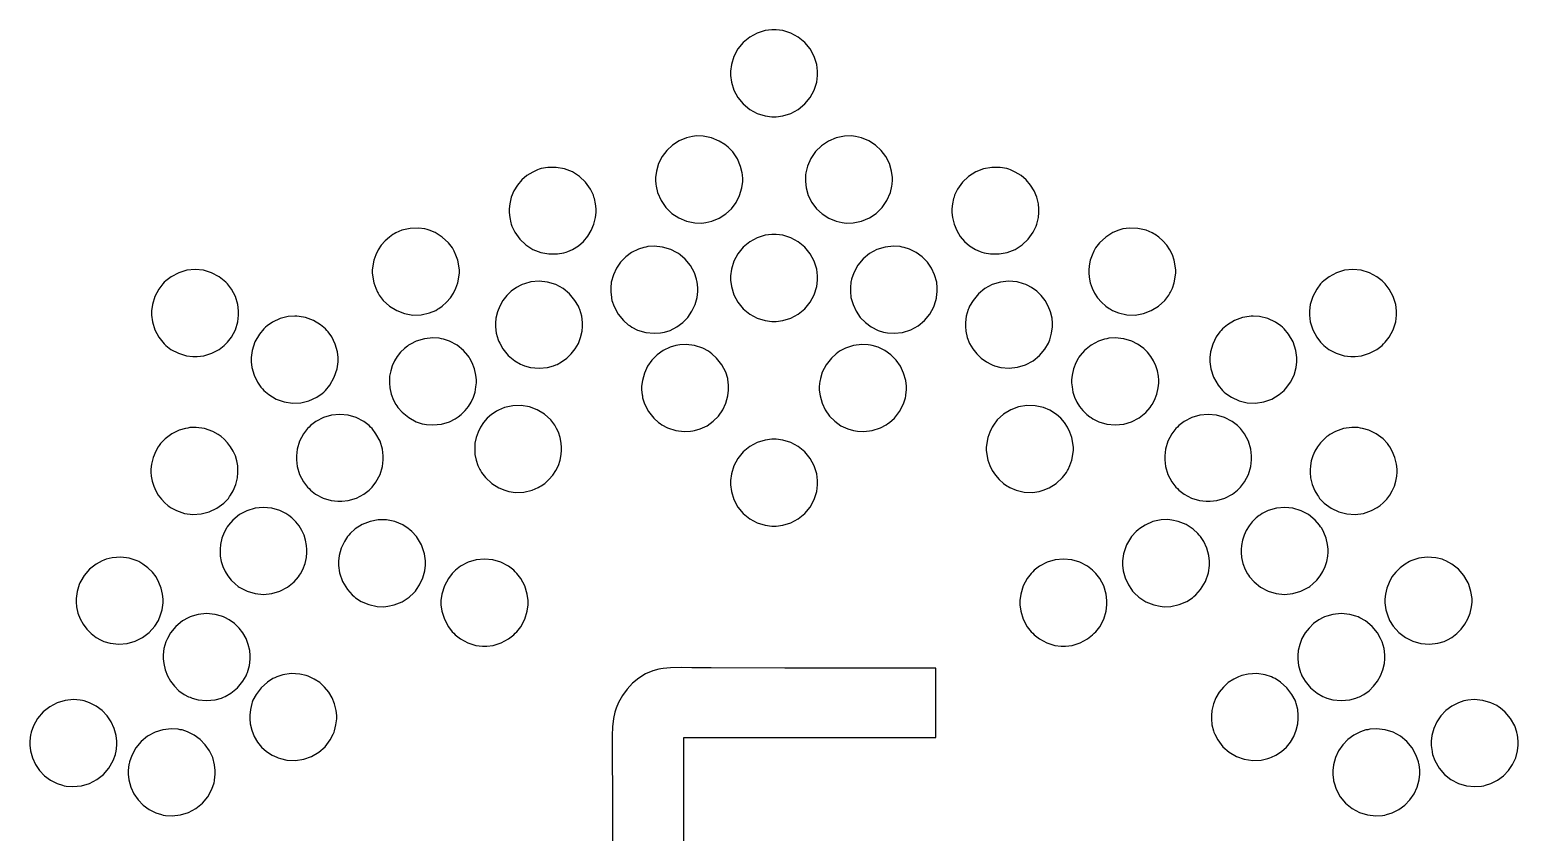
# Model space of a CAD drawing. Header units: millimetres. Extents: x 0 to 454, y 0 to 237.
# Drawn here: x 251.86 to 261.98, y 94.07 to 99.53 of the extents above; entities that cross this region are included whole.
import ezdxf

# ---------------------------------------------------------------- set-up
doc = ezdxf.new("R2010")
doc.units = ezdxf.units.MM
doc.header["$MEASUREMENT"] = 0
doc.layers.add('ENGRAVE', color=3, linetype='Continuous')

msp = doc.modelspace()

# ---------------------------------------------------------------- linework, layer by layer
at = {"layer": 'ENGRAVE'}
for points in [[(256.916, 98.936), (256.931, 98.936), (256.975, 98.942), (257.031, 98.959), (257.081, 98.986), (257.125, 99.023), (257.161, 99.066), (257.188, 99.116), (257.206, 99.172), (257.212, 99.217), (257.212, 99.232), (257.212, 99.246), (257.206, 99.291), (257.188, 99.346), (257.161, 99.397), (257.125, 99.44), (257.081, 99.476), (257.031, 99.504), (256.975, 99.521), (256.931, 99.527), (256.916, 99.527), (256.901, 99.527), (256.856, 99.521), (256.801, 99.504), (256.751, 99.476), (256.707, 99.44), (256.671, 99.397), (256.643, 99.346), (256.626, 99.291), (256.62, 99.246), (256.62, 99.232), (256.62, 99.217), (256.626, 99.172), (256.643, 99.116), (256.671, 99.066), (256.707, 99.023), (256.751, 98.986), (256.801, 98.959), (256.856, 98.942), (256.901, 98.936), (256.916, 98.936)], [(256.438, 98.215), (256.452, 98.216), (256.493, 98.226), (256.543, 98.246), (256.588, 98.275), (256.627, 98.311), (256.659, 98.353), (256.682, 98.401), (256.697, 98.453), (256.703, 98.495), (256.703, 98.509), (256.703, 98.517), (256.701, 98.538), (256.701, 98.54), (256.7, 98.555), (256.689, 98.597), (256.667, 98.65), (256.635, 98.698), (256.604, 98.73), (256.593, 98.739), (256.582, 98.748), (256.544, 98.771), (256.491, 98.793), (256.434, 98.804), (256.391, 98.805), (256.376, 98.803), (256.362, 98.802), (256.321, 98.792), (256.271, 98.772), (256.226, 98.743), (256.187, 98.707), (256.155, 98.665), (256.131, 98.617), (256.116, 98.565), (256.111, 98.523), (256.111, 98.509), (256.111, 98.501), (256.113, 98.481), (256.113, 98.478), (256.114, 98.463), (256.125, 98.42), (256.148, 98.366), (256.18, 98.319), (256.221, 98.279), (256.268, 98.248), (256.321, 98.226), (256.378, 98.215), (256.423, 98.213), (256.438, 98.215)], [(257.131, 98.54), (257.131, 98.538), (257.129, 98.516), (257.129, 98.509), (257.129, 98.495), (257.134, 98.453), (257.149, 98.401), (257.173, 98.353), (257.205, 98.311), (257.244, 98.275), (257.289, 98.246), (257.339, 98.226), (257.38, 98.216), (257.394, 98.215), (257.409, 98.213), (257.454, 98.215), (257.511, 98.226), (257.564, 98.248), (257.611, 98.279), (257.651, 98.319), (257.684, 98.366), (257.707, 98.42), (257.718, 98.463), (257.719, 98.478), (257.719, 98.481), (257.721, 98.502), (257.721, 98.509), (257.721, 98.523), (257.715, 98.565), (257.7, 98.617), (257.677, 98.665), (257.645, 98.707), (257.606, 98.743), (257.561, 98.772), (257.511, 98.792), (257.47, 98.802), (257.456, 98.803), (257.441, 98.805), (257.396, 98.804), (257.339, 98.792), (257.286, 98.77), (257.239, 98.739), (257.199, 98.699), (257.166, 98.652), (257.143, 98.599), (257.133, 98.555), (257.131, 98.54)], [(255.32, 98.579), (255.308, 98.575), (255.276, 98.56), (255.236, 98.536), (255.201, 98.506), (255.172, 98.471), (255.148, 98.432), (255.13, 98.39), (255.119, 98.345), (255.115, 98.309), (255.115, 98.298), (255.115, 98.286), (255.119, 98.251), (255.127, 98.214), (255.13, 98.206), (255.134, 98.192), (255.154, 98.151), (255.188, 98.104), (255.229, 98.065), (255.277, 98.034), (255.33, 98.013), (255.386, 98.003), (255.444, 98.004), (255.488, 98.012), (255.503, 98.016), (255.514, 98.02), (255.546, 98.034), (255.586, 98.059), (255.621, 98.089), (255.651, 98.124), (255.674, 98.162), (255.692, 98.205), (255.703, 98.25), (255.707, 98.286), (255.707, 98.298), (255.707, 98.309), (255.703, 98.344), (255.695, 98.381), (255.692, 98.389), (255.688, 98.403), (255.668, 98.444), (255.635, 98.491), (255.593, 98.53), (255.545, 98.561), (255.492, 98.581), (255.436, 98.592), (255.378, 98.591), (255.334, 98.583), (255.32, 98.579)], [(258.329, 98.016), (258.344, 98.012), (258.388, 98.004), (258.446, 98.003), (258.502, 98.013), (258.555, 98.034), (258.603, 98.065), (258.644, 98.104), (258.678, 98.151), (258.697, 98.192), (258.702, 98.206), (258.704, 98.214), (258.713, 98.251), (258.717, 98.286), (258.717, 98.298), (258.717, 98.309), (258.713, 98.345), (258.702, 98.39), (258.684, 98.432), (258.66, 98.471), (258.631, 98.506), (258.596, 98.536), (258.556, 98.56), (258.523, 98.575), (258.512, 98.579), (258.498, 98.583), (258.454, 98.591), (258.396, 98.592), (258.339, 98.581), (258.287, 98.561), (258.239, 98.53), (258.197, 98.491), (258.164, 98.444), (258.144, 98.403), (258.14, 98.389), (258.137, 98.381), (258.129, 98.344), (258.125, 98.309), (258.125, 98.297), (258.125, 98.285), (258.129, 98.25), (258.14, 98.205), (258.158, 98.162), (258.181, 98.123), (258.211, 98.089), (258.246, 98.059), (258.286, 98.034), (258.318, 98.02), (258.329, 98.016)], [(254.629, 97.627), (254.637, 97.632), (254.661, 97.649), (254.69, 97.675), (254.716, 97.704), (254.737, 97.736), (254.754, 97.77), (254.766, 97.807), (254.774, 97.845), (254.777, 97.874), (254.777, 97.884), (254.777, 97.893), (254.774, 97.922), (254.767, 97.96), (254.754, 97.996), (254.742, 98.023), (254.737, 98.031), (254.73, 98.044), (254.703, 98.079), (254.661, 98.118), (254.612, 98.148), (254.571, 98.165), (254.557, 98.169), (254.543, 98.173), (254.5, 98.179), (254.442, 98.177), (254.386, 98.164), (254.346, 98.147), (254.333, 98.14), (254.325, 98.135), (254.301, 98.118), (254.272, 98.092), (254.246, 98.063), (254.225, 98.031), (254.208, 97.997), (254.196, 97.96), (254.188, 97.922), (254.185, 97.893), (254.185, 97.883), (254.185, 97.874), (254.188, 97.845), (254.195, 97.807), (254.208, 97.77), (254.22, 97.744), (254.225, 97.736), (254.232, 97.723), (254.26, 97.687), (254.303, 97.648), (254.351, 97.618), (254.405, 97.598), (254.461, 97.588), (254.518, 97.59), (254.574, 97.603), (254.616, 97.62), (254.629, 97.627)], [(259.203, 97.627), (259.216, 97.62), (259.258, 97.603), (259.314, 97.59), (259.371, 97.588), (259.427, 97.598), (259.481, 97.618), (259.529, 97.648), (259.572, 97.687), (259.6, 97.723), (259.607, 97.736), (259.612, 97.744), (259.624, 97.77), (259.637, 97.807), (259.644, 97.845), (259.647, 97.874), (259.647, 97.883), (259.647, 97.893), (259.644, 97.922), (259.636, 97.96), (259.624, 97.997), (259.607, 98.031), (259.586, 98.063), (259.56, 98.092), (259.531, 98.118), (259.507, 98.135), (259.499, 98.14), (259.486, 98.147), (259.445, 98.164), (259.389, 98.177), (259.332, 98.179), (259.288, 98.173), (259.274, 98.169), (259.26, 98.165), (259.22, 98.148), (259.171, 98.118), (259.129, 98.079), (259.102, 98.044), (259.095, 98.031), (259.09, 98.023), (259.078, 97.996), (259.065, 97.96), (259.058, 97.922), (259.055, 97.893), (259.055, 97.884), (259.055, 97.874), (259.058, 97.845), (259.065, 97.807), (259.078, 97.77), (259.095, 97.736), (259.116, 97.704), (259.142, 97.675), (259.171, 97.649), (259.195, 97.632), (259.203, 97.627)], [(255.937, 97.514), (255.949, 97.506), (255.989, 97.486), (256.044, 97.47), (256.101, 97.464), (256.145, 97.467), (256.159, 97.47), (256.172, 97.472), (256.209, 97.484), (256.255, 97.507), (256.295, 97.537), (256.33, 97.572), (256.358, 97.614), (256.38, 97.659), (256.393, 97.708), (256.397, 97.747), (256.397, 97.759), (256.397, 97.774), (256.393, 97.813), (256.392, 97.818), (256.389, 97.832), (256.375, 97.874), (256.348, 97.924), (256.311, 97.969), (256.278, 97.998), (256.266, 98.006), (256.254, 98.014), (256.214, 98.033), (256.159, 98.05), (256.102, 98.056), (256.058, 98.053), (256.044, 98.05), (256.031, 98.047), (255.994, 98.035), (255.948, 98.013), (255.908, 97.983), (255.873, 97.947), (255.845, 97.906), (255.824, 97.861), (255.81, 97.812), (255.806, 97.773), (255.806, 97.76), (255.806, 97.746), (255.811, 97.707), (255.812, 97.702), (255.814, 97.688), (255.829, 97.646), (255.856, 97.595), (255.892, 97.551), (255.925, 97.522), (255.937, 97.514)], [(256.916, 98.136), (256.901, 98.136), (256.856, 98.13), (256.801, 98.113), (256.751, 98.085), (256.707, 98.049), (256.671, 98.005), (256.643, 97.955), (256.626, 97.9), (256.62, 97.855), (256.62, 97.84), (256.62, 97.825), (256.626, 97.781), (256.643, 97.725), (256.671, 97.675), (256.707, 97.631), (256.751, 97.595), (256.801, 97.568), (256.856, 97.551), (256.901, 97.545), (256.916, 97.545), (256.931, 97.545), (256.975, 97.551), (257.031, 97.568), (257.081, 97.595), (257.125, 97.631), (257.161, 97.675), (257.188, 97.725), (257.206, 97.781), (257.212, 97.825), (257.212, 97.84), (257.212, 97.855), (257.206, 97.9), (257.188, 97.955), (257.161, 98.005), (257.125, 98.049), (257.081, 98.085), (257.031, 98.113), (256.975, 98.13), (256.931, 98.136), (256.916, 98.136)], [(257.44, 97.818), (257.439, 97.813), (257.435, 97.773), (257.435, 97.759), (257.435, 97.747), (257.439, 97.708), (257.453, 97.659), (257.474, 97.614), (257.502, 97.572), (257.537, 97.537), (257.577, 97.507), (257.623, 97.484), (257.66, 97.472), (257.673, 97.47), (257.687, 97.467), (257.732, 97.464), (257.79, 97.47), (257.845, 97.487), (257.895, 97.514), (257.939, 97.55), (257.975, 97.594), (258.003, 97.645), (258.017, 97.688), (258.02, 97.702), (258.021, 97.707), (258.026, 97.747), (258.026, 97.76), (258.026, 97.773), (258.022, 97.812), (258.008, 97.861), (257.987, 97.906), (257.959, 97.947), (257.924, 97.983), (257.883, 98.013), (257.838, 98.035), (257.801, 98.047), (257.788, 98.05), (257.773, 98.053), (257.729, 98.056), (257.671, 98.05), (257.616, 98.033), (257.566, 98.006), (257.522, 97.97), (257.486, 97.926), (257.458, 97.875), (257.443, 97.832), (257.44, 97.818)], [(252.98, 97.306), (252.995, 97.306), (253.039, 97.311), (253.094, 97.328), (253.144, 97.355), (253.179, 97.382), (253.19, 97.392), (253.2, 97.403), (253.227, 97.437), (253.254, 97.488), (253.27, 97.543), (253.276, 97.587), (253.276, 97.601), (253.276, 97.616), (253.27, 97.66), (253.254, 97.715), (253.227, 97.765), (253.2, 97.8), (253.19, 97.811), (253.179, 97.821), (253.143, 97.848), (253.092, 97.875), (253.037, 97.892), (252.98, 97.897), (252.924, 97.892), (252.869, 97.875), (252.818, 97.848), (252.782, 97.821), (252.771, 97.811), (252.761, 97.8), (252.734, 97.765), (252.707, 97.715), (252.69, 97.66), (252.685, 97.616), (252.685, 97.601), (252.685, 97.587), (252.69, 97.543), (252.707, 97.488), (252.734, 97.437), (252.761, 97.403), (252.771, 97.392), (252.782, 97.382), (252.816, 97.355), (252.867, 97.328), (252.922, 97.311), (252.966, 97.306), (252.98, 97.306)], [(260.851, 97.306), (260.866, 97.306), (260.91, 97.311), (260.965, 97.328), (261.015, 97.355), (261.05, 97.382), (261.06, 97.392), (261.071, 97.403), (261.098, 97.437), (261.125, 97.488), (261.142, 97.543), (261.147, 97.587), (261.147, 97.601), (261.147, 97.616), (261.142, 97.66), (261.125, 97.715), (261.098, 97.765), (261.071, 97.8), (261.06, 97.811), (261.05, 97.821), (261.014, 97.848), (260.963, 97.875), (260.908, 97.892), (260.851, 97.897), (260.795, 97.892), (260.74, 97.875), (260.689, 97.848), (260.653, 97.821), (260.642, 97.811), (260.632, 97.8), (260.605, 97.765), (260.578, 97.715), (260.561, 97.66), (260.556, 97.616), (260.556, 97.601), (260.556, 97.587), (260.561, 97.543), (260.578, 97.488), (260.605, 97.437), (260.632, 97.403), (260.642, 97.392), (260.653, 97.382), (260.687, 97.355), (260.738, 97.328), (260.793, 97.311), (260.837, 97.306), (260.851, 97.306)], [(255.205, 97.249), (255.219, 97.244), (255.261, 97.232), (255.319, 97.227), (255.376, 97.232), (255.418, 97.244), (255.432, 97.249), (255.442, 97.253), (255.471, 97.269), (255.507, 97.294), (255.538, 97.324), (255.565, 97.358), (255.586, 97.395), (255.601, 97.436), (255.611, 97.478), (255.614, 97.511), (255.614, 97.522), (255.614, 97.537), (255.609, 97.58), (255.596, 97.626), (255.592, 97.635), (255.586, 97.649), (255.563, 97.688), (255.526, 97.733), (255.482, 97.769), (255.432, 97.795), (255.377, 97.812), (255.32, 97.818), (255.262, 97.813), (255.219, 97.801), (255.205, 97.796), (255.195, 97.791), (255.166, 97.775), (255.13, 97.75), (255.099, 97.72), (255.073, 97.687), (255.051, 97.649), (255.036, 97.609), (255.026, 97.567), (255.023, 97.533), (255.023, 97.522), (255.023, 97.508), (255.028, 97.465), (255.041, 97.419), (255.045, 97.409), (255.051, 97.396), (255.073, 97.358), (255.109, 97.313), (255.154, 97.277), (255.192, 97.255), (255.205, 97.249)], [(258.24, 97.635), (258.236, 97.626), (258.223, 97.58), (258.217, 97.537), (258.217, 97.522), (258.217, 97.511), (258.221, 97.478), (258.23, 97.436), (258.246, 97.395), (258.267, 97.358), (258.294, 97.324), (258.325, 97.294), (258.361, 97.269), (258.39, 97.254), (258.4, 97.249), (258.414, 97.244), (258.458, 97.232), (258.515, 97.227), (258.572, 97.233), (258.626, 97.249), (258.677, 97.276), (258.721, 97.312), (258.758, 97.357), (258.781, 97.396), (258.786, 97.409), (258.79, 97.419), (258.803, 97.465), (258.809, 97.508), (258.809, 97.522), (258.809, 97.533), (258.806, 97.567), (258.796, 97.609), (258.78, 97.649), (258.759, 97.687), (258.733, 97.72), (258.702, 97.75), (258.666, 97.775), (258.637, 97.791), (258.627, 97.796), (258.613, 97.801), (258.569, 97.813), (258.511, 97.818), (258.455, 97.812), (258.4, 97.795), (258.35, 97.769), (258.306, 97.733), (258.269, 97.688), (258.246, 97.649), (258.24, 97.635)], [(253.855, 97.065), (253.867, 97.076), (253.897, 97.111), (253.927, 97.165), (253.946, 97.223), (253.953, 97.27), (253.953, 97.285), (253.953, 97.299), (253.948, 97.339), (253.933, 97.391), (253.91, 97.439), (253.886, 97.473), (253.877, 97.483), (253.867, 97.494), (253.834, 97.522), (253.785, 97.552), (253.731, 97.571), (253.687, 97.579), (253.673, 97.58), (253.658, 97.581), (253.614, 97.578), (253.559, 97.564), (253.506, 97.539), (253.47, 97.514), (253.459, 97.505), (253.448, 97.494), (253.418, 97.458), (253.387, 97.405), (253.368, 97.347), (253.362, 97.3), (253.362, 97.285), (253.362, 97.271), (253.367, 97.231), (253.381, 97.179), (253.405, 97.131), (253.428, 97.097), (253.438, 97.087), (253.447, 97.076), (253.482, 97.047), (253.532, 97.017), (253.586, 96.998), (253.642, 96.99), (253.699, 96.992), (253.754, 97.006), (253.807, 97.03), (253.844, 97.055), (253.855, 97.065)], [(260.394, 97.087), (260.403, 97.097), (260.427, 97.131), (260.451, 97.179), (260.465, 97.231), (260.47, 97.271), (260.47, 97.285), (260.47, 97.3), (260.464, 97.347), (260.445, 97.405), (260.414, 97.458), (260.384, 97.494), (260.372, 97.505), (260.362, 97.514), (260.325, 97.539), (260.273, 97.564), (260.217, 97.578), (260.174, 97.581), (260.159, 97.58), (260.145, 97.579), (260.101, 97.571), (260.047, 97.552), (259.998, 97.522), (259.965, 97.494), (259.955, 97.483), (259.946, 97.473), (259.922, 97.439), (259.899, 97.391), (259.884, 97.339), (259.879, 97.299), (259.879, 97.285), (259.879, 97.27), (259.885, 97.223), (259.904, 97.165), (259.935, 97.111), (259.965, 97.076), (259.977, 97.065), (259.988, 97.055), (260.025, 97.03), (260.078, 97.006), (260.133, 96.992), (260.19, 96.99), (260.246, 96.998), (260.3, 97.017), (260.35, 97.047), (260.384, 97.076), (260.394, 97.087)], [(254.432, 97.383), (254.425, 97.377), (254.403, 97.36), (254.377, 97.335), (254.355, 97.307), (254.336, 97.276), (254.321, 97.243), (254.31, 97.209), (254.303, 97.173), (254.301, 97.145), (254.301, 97.136), (254.301, 97.125), (254.304, 97.093), (254.314, 97.051), (254.33, 97.01), (254.345, 96.981), (254.351, 96.972), (254.359, 96.96), (254.388, 96.927), (254.433, 96.891), (254.483, 96.863), (254.525, 96.849), (254.539, 96.847), (254.553, 96.844), (254.597, 96.841), (254.655, 96.846), (254.71, 96.863), (254.749, 96.883), (254.761, 96.891), (254.769, 96.896), (254.79, 96.913), (254.816, 96.939), (254.839, 96.967), (254.858, 96.997), (254.873, 97.03), (254.884, 97.064), (254.89, 97.1), (254.893, 97.127), (254.893, 97.137), (254.893, 97.147), (254.889, 97.18), (254.88, 97.222), (254.864, 97.263), (254.849, 97.292), (254.843, 97.301), (254.835, 97.313), (254.806, 97.346), (254.761, 97.383), (254.71, 97.41), (254.669, 97.424), (254.655, 97.427), (254.64, 97.43), (254.596, 97.433), (254.539, 97.427), (254.484, 97.41), (254.444, 97.391), (254.432, 97.383)], [(256.481, 97.334), (256.47, 97.342), (256.431, 97.362), (256.376, 97.38), (256.319, 97.387), (256.275, 97.385), (256.261, 97.383), (256.248, 97.381), (256.209, 97.369), (256.163, 97.347), (256.121, 97.318), (256.085, 97.282), (256.056, 97.24), (256.035, 97.194), (256.021, 97.144), (256.016, 97.105), (256.016, 97.092), (256.016, 97.079), (256.02, 97.045), (256.021, 97.04), (256.023, 97.026), (256.036, 96.984), (256.062, 96.933), (256.098, 96.887), (256.13, 96.858), (256.142, 96.85), (256.154, 96.841), (256.193, 96.821), (256.248, 96.803), (256.305, 96.796), (256.349, 96.798), (256.363, 96.8), (256.376, 96.803), (256.414, 96.814), (256.461, 96.836), (256.503, 96.866), (256.538, 96.901), (256.568, 96.943), (256.589, 96.989), (256.603, 97.039), (256.607, 97.078), (256.607, 97.091), (256.607, 97.104), (256.604, 97.139), (256.603, 97.143), (256.601, 97.157), (256.588, 97.199), (256.562, 97.25), (256.526, 97.296), (256.493, 97.325), (256.481, 97.334)], [(257.571, 97.383), (257.557, 97.385), (257.513, 97.387), (257.456, 97.38), (257.401, 97.362), (257.362, 97.342), (257.35, 97.334), (257.338, 97.325), (257.306, 97.296), (257.27, 97.25), (257.244, 97.199), (257.231, 97.157), (257.229, 97.143), (257.228, 97.139), (257.224, 97.103), (257.224, 97.091), (257.224, 97.078), (257.229, 97.039), (257.243, 96.989), (257.264, 96.943), (257.293, 96.901), (257.329, 96.866), (257.371, 96.836), (257.418, 96.814), (257.456, 96.803), (257.469, 96.8), (257.483, 96.798), (257.527, 96.796), (257.584, 96.803), (257.639, 96.821), (257.678, 96.841), (257.69, 96.85), (257.702, 96.858), (257.734, 96.887), (257.77, 96.933), (257.796, 96.984), (257.809, 97.026), (257.811, 97.04), (257.812, 97.045), (257.816, 97.08), (257.816, 97.092), (257.816, 97.105), (257.811, 97.144), (257.797, 97.194), (257.776, 97.24), (257.747, 97.282), (257.711, 97.318), (257.669, 97.347), (257.623, 97.369), (257.584, 97.381), (257.571, 97.383)], [(259.071, 96.891), (259.083, 96.882), (259.124, 96.863), (259.179, 96.846), (259.236, 96.841), (259.293, 96.847), (259.347, 96.863), (259.398, 96.89), (259.443, 96.926), (259.473, 96.96), (259.481, 96.972), (259.487, 96.981), (259.502, 97.01), (259.518, 97.051), (259.528, 97.093), (259.531, 97.125), (259.531, 97.136), (259.531, 97.145), (259.529, 97.173), (259.522, 97.209), (259.511, 97.243), (259.496, 97.276), (259.477, 97.307), (259.455, 97.335), (259.429, 97.36), (259.407, 97.377), (259.399, 97.383), (259.387, 97.391), (259.348, 97.41), (259.293, 97.427), (259.236, 97.433), (259.192, 97.43), (259.178, 97.427), (259.163, 97.424), (259.121, 97.41), (259.071, 97.383), (259.026, 97.346), (258.997, 97.313), (258.989, 97.301), (258.983, 97.292), (258.968, 97.263), (258.952, 97.222), (258.943, 97.18), (258.939, 97.147), (258.939, 97.137), (258.939, 97.127), (258.942, 97.1), (258.948, 97.064), (258.959, 97.03), (258.974, 96.997), (258.993, 96.967), (259.016, 96.939), (259.042, 96.913), (259.063, 96.896), (259.071, 96.891)], [(254.92, 96.531), (254.928, 96.518), (254.955, 96.483), (254.997, 96.444), (255.046, 96.413), (255.086, 96.397), (255.1, 96.393), (255.114, 96.389), (255.158, 96.383), (255.215, 96.385), (255.271, 96.398), (255.312, 96.415), (255.325, 96.422), (255.333, 96.427), (255.357, 96.444), (255.386, 96.47), (255.412, 96.499), (255.433, 96.531), (255.45, 96.565), (255.462, 96.601), (255.47, 96.64), (255.472, 96.669), (255.472, 96.679), (255.472, 96.688), (255.47, 96.717), (255.462, 96.755), (255.45, 96.791), (255.438, 96.818), (255.433, 96.826), (255.425, 96.839), (255.398, 96.875), (255.355, 96.914), (255.306, 96.944), (255.253, 96.964), (255.197, 96.973), (255.14, 96.972), (255.083, 96.959), (255.042, 96.942), (255.029, 96.934), (255.02, 96.929), (254.996, 96.912), (254.967, 96.887), (254.942, 96.858), (254.921, 96.826), (254.904, 96.792), (254.891, 96.755), (254.883, 96.717), (254.881, 96.688), (254.881, 96.678), (254.881, 96.669), (254.883, 96.64), (254.891, 96.602), (254.903, 96.565), (254.916, 96.539), (254.92, 96.531)], [(258.399, 96.826), (258.394, 96.818), (258.382, 96.791), (258.37, 96.755), (258.362, 96.717), (258.359, 96.688), (258.359, 96.679), (258.359, 96.669), (258.362, 96.64), (258.37, 96.601), (258.382, 96.565), (258.399, 96.531), (258.421, 96.499), (258.446, 96.47), (258.475, 96.444), (258.499, 96.427), (258.507, 96.422), (258.52, 96.415), (258.561, 96.398), (258.617, 96.385), (258.674, 96.383), (258.718, 96.389), (258.732, 96.393), (258.746, 96.397), (258.786, 96.413), (258.835, 96.444), (258.877, 96.483), (258.904, 96.518), (258.911, 96.531), (258.916, 96.539), (258.928, 96.565), (258.941, 96.602), (258.948, 96.64), (258.951, 96.669), (258.951, 96.678), (258.951, 96.688), (258.948, 96.717), (258.941, 96.755), (258.928, 96.792), (258.911, 96.826), (258.89, 96.858), (258.865, 96.887), (258.836, 96.912), (258.812, 96.929), (258.803, 96.934), (258.79, 96.942), (258.749, 96.959), (258.692, 96.972), (258.635, 96.973), (258.579, 96.964), (258.526, 96.944), (258.477, 96.914), (258.434, 96.875), (258.407, 96.839), (258.399, 96.826)], [(253.669, 96.617), (253.669, 96.603), (253.674, 96.559), (253.691, 96.504), (253.718, 96.454), (253.745, 96.419), (253.755, 96.409), (253.765, 96.398), (253.8, 96.371), (253.851, 96.344), (253.906, 96.327), (253.95, 96.322), (253.964, 96.322), (253.979, 96.322), (254.022, 96.327), (254.078, 96.344), (254.128, 96.371), (254.163, 96.398), (254.173, 96.408), (254.184, 96.419), (254.21, 96.453), (254.238, 96.504), (254.254, 96.559), (254.26, 96.603), (254.26, 96.617), (254.26, 96.632), (254.254, 96.676), (254.238, 96.731), (254.21, 96.781), (254.184, 96.816), (254.173, 96.826), (254.163, 96.837), (254.127, 96.864), (254.076, 96.891), (254.021, 96.908), (253.964, 96.913), (253.908, 96.908), (253.853, 96.891), (253.801, 96.864), (253.766, 96.837), (253.755, 96.826), (253.745, 96.816), (253.718, 96.781), (253.691, 96.731), (253.674, 96.676), (253.669, 96.632), (253.669, 96.617)], [(259.659, 96.409), (259.669, 96.398), (259.704, 96.371), (259.754, 96.344), (259.809, 96.327), (259.853, 96.322), (259.868, 96.322), (259.882, 96.322), (259.926, 96.327), (259.981, 96.344), (260.032, 96.371), (260.067, 96.398), (260.077, 96.409), (260.087, 96.419), (260.114, 96.454), (260.141, 96.504), (260.157, 96.559), (260.163, 96.603), (260.163, 96.617), (260.163, 96.632), (260.157, 96.676), (260.141, 96.731), (260.114, 96.781), (260.087, 96.816), (260.077, 96.826), (260.066, 96.837), (260.03, 96.864), (259.979, 96.891), (259.924, 96.908), (259.868, 96.913), (259.811, 96.908), (259.756, 96.891), (259.705, 96.864), (259.669, 96.837), (259.659, 96.826), (259.648, 96.816), (259.621, 96.781), (259.594, 96.731), (259.578, 96.676), (259.572, 96.632), (259.572, 96.617), (259.572, 96.603), (259.578, 96.559), (259.594, 96.504), (259.621, 96.454), (259.648, 96.419), (259.659, 96.409)], [(252.802, 96.289), (252.814, 96.28), (252.854, 96.259), (252.909, 96.24), (252.966, 96.233), (253.022, 96.236), (253.077, 96.251), (253.129, 96.275), (253.175, 96.31), (253.207, 96.342), (253.215, 96.354), (253.222, 96.364), (253.24, 96.394), (253.258, 96.437), (253.268, 96.482), (253.272, 96.517), (253.272, 96.528), (253.272, 96.537), (253.27, 96.563), (253.264, 96.598), (253.254, 96.631), (253.24, 96.662), (253.222, 96.692), (253.201, 96.72), (253.177, 96.745), (253.157, 96.762), (253.15, 96.767), (253.138, 96.776), (253.1, 96.797), (253.045, 96.816), (252.988, 96.824), (252.944, 96.823), (252.93, 96.82), (252.915, 96.818), (252.873, 96.806), (252.822, 96.781), (252.776, 96.746), (252.746, 96.714), (252.737, 96.702), (252.73, 96.693), (252.713, 96.662), (252.695, 96.62), (252.684, 96.575), (252.68, 96.54), (252.68, 96.529), (252.68, 96.52), (252.682, 96.493), (252.689, 96.459), (252.699, 96.426), (252.713, 96.394), (252.73, 96.364), (252.751, 96.337), (252.775, 96.311), (252.795, 96.294), (252.802, 96.289)], [(256.916, 96.744), (256.901, 96.744), (256.856, 96.738), (256.801, 96.721), (256.751, 96.694), (256.707, 96.658), (256.671, 96.614), (256.643, 96.564), (256.626, 96.508), (256.62, 96.463), (256.62, 96.449), (256.62, 96.434), (256.626, 96.389), (256.643, 96.334), (256.671, 96.283), (256.707, 96.24), (256.751, 96.204), (256.801, 96.176), (256.856, 96.159), (256.901, 96.153), (256.916, 96.153), (256.931, 96.153), (256.975, 96.159), (257.031, 96.176), (257.081, 96.204), (257.125, 96.24), (257.161, 96.283), (257.188, 96.334), (257.206, 96.389), (257.212, 96.434), (257.212, 96.449), (257.212, 96.463), (257.206, 96.508), (257.188, 96.564), (257.161, 96.614), (257.125, 96.658), (257.081, 96.694), (257.031, 96.721), (256.975, 96.738), (256.931, 96.744), (256.916, 96.744)], [(260.902, 96.82), (260.888, 96.823), (260.844, 96.824), (260.787, 96.816), (260.733, 96.797), (260.694, 96.776), (260.682, 96.767), (260.675, 96.762), (260.655, 96.745), (260.631, 96.72), (260.61, 96.692), (260.592, 96.662), (260.579, 96.631), (260.568, 96.598), (260.562, 96.563), (260.56, 96.537), (260.56, 96.528), (260.56, 96.517), (260.564, 96.482), (260.575, 96.437), (260.592, 96.394), (260.61, 96.364), (260.617, 96.354), (260.625, 96.342), (260.656, 96.31), (260.703, 96.275), (260.755, 96.251), (260.809, 96.236), (260.866, 96.233), (260.923, 96.24), (260.978, 96.259), (261.017, 96.28), (261.029, 96.289), (261.037, 96.294), (261.057, 96.311), (261.081, 96.337), (261.102, 96.364), (261.119, 96.394), (261.133, 96.426), (261.143, 96.459), (261.149, 96.493), (261.152, 96.52), (261.152, 96.529), (261.152, 96.54), (261.148, 96.575), (261.137, 96.62), (261.119, 96.662), (261.102, 96.693), (261.095, 96.702), (261.087, 96.714), (261.056, 96.746), (261.01, 96.781), (260.959, 96.806), (260.916, 96.818), (260.902, 96.82)], [(253.61, 96.231), (253.597, 96.239), (253.557, 96.259), (253.501, 96.275), (253.444, 96.281), (253.388, 96.275), (253.333, 96.258), (253.283, 96.232), (253.237, 96.195), (253.208, 96.161), (253.199, 96.149), (253.193, 96.14), (253.178, 96.111), (253.162, 96.071), (253.153, 96.029), (253.15, 95.996), (253.15, 95.985), (253.15, 95.976), (253.152, 95.949), (253.158, 95.913), (253.169, 95.878), (253.184, 95.846), (253.203, 95.815), (253.226, 95.787), (253.252, 95.761), (253.273, 95.744), (253.281, 95.739), (253.293, 95.731), (253.334, 95.711), (253.389, 95.695), (253.446, 95.689), (253.503, 95.695), (253.557, 95.711), (253.608, 95.738), (253.653, 95.775), (253.683, 95.808), (253.691, 95.821), (253.697, 95.83), (253.713, 95.859), (253.728, 95.899), (253.737, 95.941), (253.741, 95.974), (253.741, 95.985), (253.741, 95.994), (253.738, 96.021), (253.732, 96.057), (253.721, 96.092), (253.706, 96.124), (253.687, 96.155), (253.665, 96.183), (253.639, 96.209), (253.617, 96.226), (253.61, 96.231)], [(260.222, 96.231), (260.215, 96.226), (260.193, 96.209), (260.167, 96.183), (260.145, 96.155), (260.126, 96.124), (260.111, 96.092), (260.1, 96.057), (260.093, 96.022), (260.091, 95.994), (260.091, 95.985), (260.091, 95.974), (260.094, 95.941), (260.104, 95.899), (260.119, 95.859), (260.135, 95.83), (260.141, 95.821), (260.149, 95.808), (260.179, 95.775), (260.224, 95.738), (260.275, 95.711), (260.329, 95.695), (260.386, 95.689), (260.442, 95.695), (260.498, 95.711), (260.539, 95.731), (260.551, 95.739), (260.559, 95.744), (260.58, 95.761), (260.606, 95.787), (260.629, 95.815), (260.647, 95.846), (260.662, 95.878), (260.673, 95.913), (260.68, 95.949), (260.682, 95.976), (260.682, 95.985), (260.682, 95.996), (260.679, 96.029), (260.67, 96.071), (260.654, 96.111), (260.639, 96.14), (260.632, 96.149), (260.624, 96.161), (260.594, 96.195), (260.549, 96.232), (260.499, 96.258), (260.444, 96.275), (260.388, 96.281), (260.331, 96.275), (260.275, 96.259), (260.235, 96.239), (260.222, 96.231)], [(254.478, 95.712), (254.486, 95.722), (254.507, 95.754), (254.529, 95.801), (254.543, 95.85), (254.547, 95.889), (254.547, 95.902), (254.547, 95.918), (254.54, 95.966), (254.519, 96.027), (254.486, 96.082), (254.454, 96.118), (254.441, 96.129), (254.43, 96.138), (254.392, 96.162), (254.338, 96.185), (254.282, 96.196), (254.225, 96.196), (254.17, 96.186), (254.116, 96.165), (254.068, 96.134), (254.034, 96.103), (254.025, 96.092), (254.016, 96.082), (253.995, 96.05), (253.974, 96.003), (253.96, 95.953), (253.956, 95.915), (253.956, 95.902), (253.956, 95.886), (253.963, 95.837), (253.983, 95.777), (254.016, 95.722), (254.049, 95.686), (254.061, 95.675), (254.072, 95.666), (254.109, 95.642), (254.162, 95.62), (254.219, 95.608), (254.262, 95.606), (254.277, 95.607), (254.291, 95.609), (254.334, 95.618), (254.388, 95.64), (254.436, 95.671), (254.468, 95.701), (254.478, 95.712)], [(259.555, 95.607), (259.569, 95.606), (259.613, 95.608), (259.67, 95.62), (259.723, 95.642), (259.76, 95.666), (259.771, 95.675), (259.783, 95.686), (259.815, 95.722), (259.849, 95.777), (259.869, 95.837), (259.876, 95.886), (259.876, 95.902), (259.876, 95.915), (259.872, 95.953), (259.859, 96.003), (259.837, 96.05), (259.816, 96.082), (259.807, 96.092), (259.798, 96.103), (259.765, 96.133), (259.717, 96.164), (259.664, 96.186), (259.621, 96.195), (259.607, 96.196), (259.592, 96.198), (259.548, 96.196), (259.492, 96.184), (259.439, 96.161), (259.402, 96.138), (259.391, 96.129), (259.378, 96.118), (259.346, 96.082), (259.313, 96.027), (259.292, 95.966), (259.285, 95.918), (259.285, 95.902), (259.285, 95.889), (259.289, 95.85), (259.303, 95.801), (259.325, 95.754), (259.346, 95.722), (259.354, 95.712), (259.364, 95.701), (259.396, 95.671), (259.444, 95.64), (259.497, 95.618), (259.54, 95.609), (259.555, 95.607)], [(252.347, 95.377), (252.36, 95.37), (252.404, 95.358), (252.461, 95.351), (252.518, 95.355), (252.573, 95.371), (252.624, 95.396), (252.669, 95.431), (252.707, 95.474), (252.731, 95.513), (252.737, 95.526), (252.741, 95.536), (252.756, 95.585), (252.763, 95.631), (252.763, 95.646), (252.763, 95.657), (252.759, 95.69), (252.75, 95.731), (252.735, 95.771), (252.715, 95.808), (252.69, 95.841), (252.66, 95.871), (252.625, 95.896), (252.597, 95.912), (252.587, 95.917), (252.574, 95.923), (252.532, 95.935), (252.475, 95.942), (252.417, 95.938), (252.375, 95.928), (252.361, 95.923), (252.348, 95.917), (252.309, 95.896), (252.263, 95.861), (252.226, 95.818), (252.203, 95.78), (252.197, 95.767), (252.193, 95.757), (252.178, 95.708), (252.171, 95.662), (252.171, 95.647), (252.171, 95.636), (252.174, 95.604), (252.184, 95.562), (252.199, 95.523), (252.219, 95.486), (252.244, 95.452), (252.274, 95.423), (252.309, 95.397), (252.337, 95.381), (252.347, 95.377)], [(255.157, 95.843), (255.147, 95.853), (255.111, 95.881), (255.06, 95.908), (255.005, 95.924), (254.948, 95.929), (254.892, 95.924), (254.837, 95.908), (254.785, 95.881), (254.75, 95.853), (254.739, 95.843), (254.729, 95.832), (254.702, 95.798), (254.675, 95.747), (254.658, 95.692), (254.652, 95.648), (254.652, 95.634), (254.652, 95.619), (254.658, 95.576), (254.675, 95.52), (254.702, 95.47), (254.729, 95.435), (254.739, 95.425), (254.749, 95.414), (254.784, 95.387), (254.835, 95.36), (254.89, 95.343), (254.934, 95.338), (254.948, 95.338), (254.963, 95.338), (255.006, 95.343), (255.061, 95.36), (255.112, 95.387), (255.147, 95.414), (255.157, 95.425), (255.168, 95.435), (255.194, 95.47), (255.222, 95.52), (255.238, 95.576), (255.244, 95.619), (255.244, 95.634), (255.244, 95.648), (255.238, 95.692), (255.222, 95.747), (255.194, 95.798), (255.168, 95.832), (255.157, 95.843)], [(258.884, 95.338), (258.898, 95.338), (258.942, 95.343), (258.997, 95.36), (259.048, 95.387), (259.082, 95.414), (259.093, 95.425), (259.103, 95.435), (259.13, 95.47), (259.157, 95.52), (259.174, 95.576), (259.179, 95.619), (259.179, 95.634), (259.179, 95.648), (259.174, 95.692), (259.157, 95.747), (259.13, 95.798), (259.103, 95.832), (259.093, 95.843), (259.082, 95.853), (259.046, 95.881), (258.995, 95.908), (258.94, 95.924), (258.884, 95.929), (258.827, 95.924), (258.772, 95.908), (258.721, 95.881), (258.685, 95.853), (258.675, 95.843), (258.664, 95.832), (258.638, 95.798), (258.61, 95.747), (258.594, 95.692), (258.588, 95.648), (258.588, 95.634), (258.588, 95.619), (258.594, 95.576), (258.61, 95.52), (258.638, 95.47), (258.664, 95.435), (258.675, 95.425), (258.685, 95.414), (258.72, 95.387), (258.771, 95.36), (258.826, 95.343), (258.869, 95.338), (258.884, 95.338)], [(261.069, 95.646), (261.069, 95.631), (261.076, 95.585), (261.091, 95.536), (261.095, 95.526), (261.101, 95.513), (261.125, 95.474), (261.163, 95.431), (261.208, 95.396), (261.259, 95.371), (261.314, 95.355), (261.371, 95.351), (261.428, 95.358), (261.472, 95.37), (261.485, 95.377), (261.495, 95.381), (261.523, 95.397), (261.558, 95.423), (261.588, 95.452), (261.613, 95.486), (261.633, 95.523), (261.648, 95.562), (261.657, 95.604), (261.661, 95.636), (261.661, 95.647), (261.661, 95.662), (261.654, 95.708), (261.639, 95.757), (261.635, 95.767), (261.629, 95.78), (261.606, 95.818), (261.568, 95.861), (261.523, 95.896), (261.484, 95.917), (261.471, 95.923), (261.457, 95.928), (261.415, 95.938), (261.357, 95.942), (261.3, 95.935), (261.258, 95.923), (261.245, 95.917), (261.235, 95.912), (261.207, 95.896), (261.172, 95.871), (261.142, 95.841), (261.117, 95.808), (261.097, 95.771), (261.082, 95.731), (261.072, 95.69), (261.069, 95.657), (261.069, 95.646)], [(252.946, 95.537), (252.933, 95.531), (252.895, 95.509), (252.85, 95.472), (252.814, 95.428), (252.792, 95.39), (252.786, 95.376), (252.782, 95.367), (252.769, 95.321), (252.764, 95.278), (252.764, 95.263), (252.764, 95.252), (252.767, 95.219), (252.777, 95.176), (252.792, 95.136), (252.813, 95.099), (252.84, 95.065), (252.871, 95.035), (252.907, 95.01), (252.936, 94.994), (252.946, 94.99), (252.96, 94.985), (253.002, 94.973), (253.059, 94.968), (253.117, 94.973), (253.159, 94.985), (253.173, 94.99), (253.186, 94.996), (253.224, 95.018), (253.269, 95.054), (253.305, 95.099), (253.327, 95.137), (253.333, 95.15), (253.336, 95.159), (253.35, 95.206), (253.355, 95.249), (253.355, 95.263), (253.355, 95.274), (253.352, 95.307), (253.342, 95.35), (253.327, 95.39), (253.305, 95.428), (253.279, 95.461), (253.248, 95.491), (253.212, 95.517), (253.183, 95.532), (253.173, 95.537), (253.159, 95.542), (253.117, 95.553), (253.059, 95.559), (253.002, 95.553), (252.96, 95.542), (252.946, 95.537)], [(260.886, 95.537), (260.872, 95.542), (260.83, 95.553), (260.772, 95.559), (260.715, 95.553), (260.673, 95.542), (260.659, 95.537), (260.649, 95.532), (260.62, 95.517), (260.584, 95.491), (260.553, 95.461), (260.527, 95.428), (260.505, 95.39), (260.49, 95.35), (260.48, 95.307), (260.477, 95.274), (260.477, 95.263), (260.477, 95.249), (260.482, 95.206), (260.495, 95.159), (260.499, 95.15), (260.505, 95.137), (260.527, 95.099), (260.563, 95.054), (260.608, 95.018), (260.646, 94.996), (260.659, 94.99), (260.673, 94.985), (260.715, 94.973), (260.772, 94.968), (260.83, 94.973), (260.872, 94.985), (260.886, 94.99), (260.896, 94.994), (260.925, 95.01), (260.961, 95.035), (260.992, 95.065), (261.018, 95.099), (261.04, 95.136), (261.055, 95.176), (261.065, 95.219), (261.068, 95.252), (261.068, 95.263), (261.068, 95.278), (261.063, 95.321), (261.05, 95.367), (261.046, 95.376), (261.04, 95.39), (261.018, 95.428), (260.982, 95.472), (260.937, 95.509), (260.899, 95.531), (260.886, 95.537)], [(253.925, 94.754), (253.928, 94.763), (253.938, 94.804), (253.943, 94.843), (253.943, 94.856), (253.943, 94.867), (253.939, 94.901), (253.929, 94.945), (253.912, 94.987), (253.889, 95.025), (253.861, 95.06), (253.828, 95.09), (253.79, 95.114), (253.759, 95.13), (253.748, 95.133), (253.735, 95.138), (253.692, 95.148), (253.634, 95.151), (253.577, 95.143), (253.536, 95.13), (253.522, 95.123), (253.509, 95.117), (253.472, 95.094), (253.429, 95.055), (253.395, 95.009), (253.374, 94.97), (253.369, 94.957), (253.367, 94.948), (253.356, 94.907), (253.352, 94.868), (253.352, 94.856), (253.352, 94.844), (253.355, 94.81), (253.366, 94.766), (253.382, 94.724), (253.405, 94.686), (253.433, 94.652), (253.467, 94.622), (253.504, 94.597), (253.535, 94.582), (253.546, 94.578), (253.56, 94.573), (253.604, 94.563), (253.662, 94.56), (253.719, 94.569), (253.772, 94.588), (253.821, 94.617), (253.864, 94.654), (253.899, 94.701), (253.92, 94.74), (253.925, 94.754)], [(259.889, 94.856), (259.889, 94.843), (259.893, 94.804), (259.904, 94.763), (259.907, 94.754), (259.912, 94.74), (259.933, 94.701), (259.968, 94.654), (260.011, 94.617), (260.06, 94.588), (260.113, 94.569), (260.17, 94.56), (260.228, 94.563), (260.272, 94.573), (260.286, 94.578), (260.297, 94.582), (260.328, 94.597), (260.365, 94.622), (260.399, 94.652), (260.427, 94.686), (260.45, 94.724), (260.466, 94.766), (260.477, 94.81), (260.48, 94.844), (260.48, 94.856), (260.48, 94.868), (260.476, 94.907), (260.466, 94.948), (260.463, 94.957), (260.458, 94.97), (260.437, 95.009), (260.403, 95.055), (260.36, 95.094), (260.323, 95.117), (260.31, 95.123), (260.297, 95.13), (260.255, 95.143), (260.198, 95.151), (260.14, 95.148), (260.097, 95.138), (260.084, 95.133), (260.073, 95.13), (260.042, 95.114), (260.004, 95.09), (259.971, 95.06), (259.943, 95.025), (259.92, 94.987), (259.903, 94.945), (259.893, 94.901), (259.889, 94.867), (259.889, 94.856)], [(252.091, 94.389), (252.105, 94.386), (252.15, 94.383), (252.208, 94.388), (252.263, 94.404), (252.313, 94.431), (252.358, 94.466), (252.395, 94.509), (252.423, 94.56), (252.439, 94.602), (252.442, 94.617), (252.443, 94.622), (252.448, 94.664), (252.448, 94.679), (252.448, 94.691), (252.444, 94.73), (252.431, 94.778), (252.41, 94.823), (252.382, 94.864), (252.348, 94.9), (252.308, 94.93), (252.263, 94.953), (252.226, 94.965), (252.214, 94.968), (252.199, 94.971), (252.154, 94.974), (252.097, 94.969), (252.042, 94.952), (251.992, 94.926), (251.947, 94.891), (251.91, 94.847), (251.882, 94.797), (251.866, 94.754), (251.863, 94.74), (251.862, 94.735), (251.857, 94.692), (251.857, 94.678), (251.857, 94.665), (251.861, 94.627), (251.874, 94.579), (251.895, 94.533), (251.923, 94.492), (251.957, 94.457), (251.997, 94.427), (252.042, 94.404), (252.078, 94.392), (252.091, 94.389)], [(261.384, 94.679), (261.384, 94.663), (261.389, 94.622), (261.39, 94.617), (261.393, 94.602), (261.409, 94.56), (261.437, 94.509), (261.474, 94.466), (261.518, 94.431), (261.569, 94.404), (261.624, 94.388), (261.681, 94.383), (261.726, 94.386), (261.741, 94.389), (261.753, 94.392), (261.79, 94.404), (261.835, 94.427), (261.875, 94.457), (261.909, 94.492), (261.937, 94.533), (261.958, 94.579), (261.971, 94.627), (261.975, 94.665), (261.975, 94.678), (261.975, 94.693), (261.97, 94.735), (261.969, 94.74), (261.966, 94.754), (261.951, 94.796), (261.923, 94.846), (261.886, 94.89), (261.853, 94.918), (261.841, 94.926), (261.829, 94.934), (261.789, 94.953), (261.734, 94.969), (261.676, 94.974), (261.632, 94.971), (261.618, 94.968), (261.606, 94.965), (261.569, 94.953), (261.524, 94.93), (261.484, 94.9), (261.45, 94.864), (261.422, 94.823), (261.401, 94.778), (261.388, 94.73), (261.384, 94.691), (261.384, 94.679)], [(252.532, 94.538), (252.531, 94.533), (252.526, 94.493), (252.526, 94.48), (252.526, 94.467), (252.531, 94.428), (252.544, 94.379), (252.565, 94.334), (252.593, 94.293), (252.628, 94.257), (252.669, 94.227), (252.714, 94.205), (252.751, 94.193), (252.764, 94.19), (252.779, 94.187), (252.824, 94.184), (252.881, 94.191), (252.936, 94.208), (252.986, 94.234), (253.03, 94.27), (253.066, 94.314), (253.094, 94.365), (253.109, 94.408), (253.112, 94.423), (253.113, 94.427), (253.118, 94.467), (253.118, 94.481), (253.118, 94.493), (253.113, 94.532), (253.1, 94.581), (253.079, 94.627), (253.05, 94.668), (253.015, 94.704), (252.975, 94.733), (252.929, 94.756), (252.892, 94.768), (252.879, 94.77), (252.865, 94.773), (252.82, 94.776), (252.762, 94.77), (252.708, 94.753), (252.658, 94.726), (252.614, 94.69), (252.577, 94.646), (252.55, 94.595), (252.535, 94.552), (252.532, 94.538)], [(260.714, 94.481), (260.714, 94.466), (260.719, 94.427), (260.72, 94.423), (260.723, 94.408), (260.738, 94.365), (260.765, 94.314), (260.802, 94.27), (260.846, 94.234), (260.896, 94.208), (260.95, 94.191), (261.008, 94.184), (261.053, 94.187), (261.068, 94.19), (261.08, 94.193), (261.118, 94.205), (261.163, 94.227), (261.204, 94.257), (261.238, 94.293), (261.267, 94.334), (261.288, 94.379), (261.301, 94.428), (261.306, 94.467), (261.306, 94.48), (261.306, 94.494), (261.301, 94.533), (261.3, 94.538), (261.297, 94.552), (261.282, 94.595), (261.255, 94.646), (261.218, 94.69), (261.174, 94.726), (261.124, 94.753), (261.07, 94.77), (261.012, 94.776), (260.967, 94.773), (260.952, 94.77), (260.94, 94.768), (260.902, 94.756), (260.857, 94.733), (260.816, 94.704), (260.782, 94.668), (260.753, 94.627), (260.732, 94.581), (260.719, 94.532), (260.714, 94.493), (260.714, 94.481)]]:
    msp.add_lwpolyline(points, close=True, dxfattribs=at)
msp.add_lwpolyline([(256.302, 94.015), (256.302, 94.163), (256.302, 94.163), (256.302, 94.717), (258.015, 94.717), (258.015, 95.189), (257.177, 95.189), (256.989, 95.189), (256.488, 95.191), (256.426, 95.191), (256.408, 95.191), (256.357, 95.191), (256.284, 95.192), (256.212, 95.19), (256.162, 95.186), (256.146, 95.183), (256.132, 95.181), (256.093, 95.17), (256.043, 95.149), (255.997, 95.12), (255.955, 95.086), (255.917, 95.046), (255.885, 95.002), (255.859, 94.954), (255.843, 94.916), (255.838, 94.903), (255.834, 94.889), (255.825, 94.847), (255.818, 94.79), (255.816, 94.731), (255.816, 94.688), (255.816, 94.674), (255.816, 94.632), (255.817, 94.286), (255.817, 94.171), (255.817, 92.136)], dxfattribs=at)

doc.saveas('drawing.dxf')
